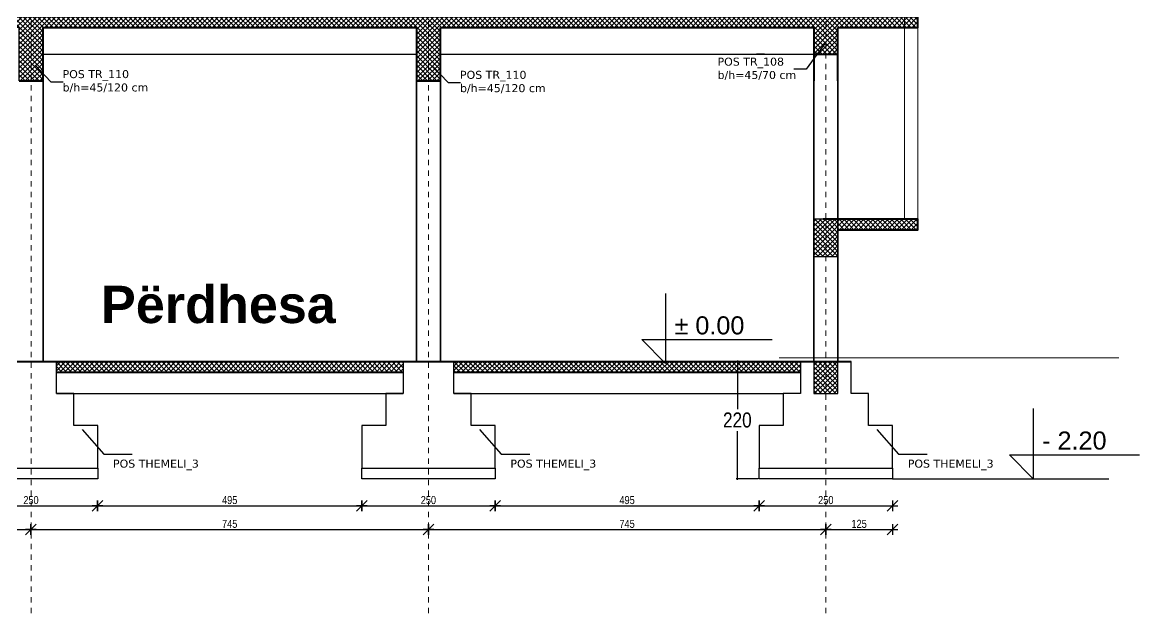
# Model space of a CAD drawing. Header units: metres. Extents: x 7509067 to 7509712, y 4726925 to 4727058.
# Drawn here: x 7509192.01 to 7509212.96, y 4726979.15 to 4726990.25 of the extents above; entities that cross this region are included whole.
import ezdxf

# ---------------------------------------------------------------- set-up
doc = ezdxf.new("R2010")
doc.units = ezdxf.units.M
doc.header["$PDMODE"] = 32
doc.header["$PDSIZE"] = 0.2
doc.linetypes.add('DASHED', pattern=[0.75, 0.5, -0.25])
for name, color, linetype, lineweight in [('Akset_Pen_No__13', 13, 'Continuous', 18), ('Fasada', 7, 'Continuous', 15), ('muri', 7, 'Continuous', 40), ('New_01 Bodrumi_Pen_No__27', 27, 'Continuous', 18), ('New_01 Bodrumi_Pen_No__87', 87, 'Continuous', 18), ('Shtyllat', 1, 'Continuous', 25), ('Spotat', 1, 'Continuous', 15)]:
    doc.layers.add(name, color=color, linetype=linetype, lineweight=lineweight)
doc.layers.add('New_01 Bodrumi_Pen_No__29', color=7, linetype='Continuous', lineweight=18, true_color=0x261713)
doc.layers.add('New_01 Bodrumi_Pen_No__88', color=7, linetype='Continuous', lineweight=18, true_color=0x092600)
doc.styles.add('Dimensionet CM', font='swissc.ttf', dxfattribs={"height": 15})
doc.styles.add('Mini shkronjat', font='simplex.shx', dxfattribs={"height": 6})
doc.dimstyles.new('Dimensionet CM', dxfattribs={"dimtxt": 10, "dimasz": 6, "dimexe": 6, "dimexo": 6, "dimgap": 10, "dimtad": 0, "dimtih": 1, "dimtoh": 1, "dimtxsty": 'Dimensionet CM', "dimblk": 'ARCHTICK', "dimcen": 1, "dimdle": 6, "dimadec": 0, "dimazin": 0, "dimtfac": 1, "dimtmove": 0, "dimatfit": 3, "dimldrblk": 'ARCHTICK', "dimfxl": 1, "dimarcsym": 0})
doc.dimstyles.new('Maxi shkronjat', dxfattribs={"dimscale": 2, "dimtxt": 30, "dimasz": 1, "dimexe": 1, "dimexo": 1, "dimgap": 3, "dimtad": 0, "dimtih": 1, "dimtoh": 1, "dimzin": 9, "dimtxsty": 'Dimensionet CM', "dimblk": 'ARCHTICK', "dimcen": 1, "dimdle": 1, "dimadec": 0, "dimazin": 0, "dimtfac": 1, "dimtmove": 0, "dimatfit": 3, "dimldrblk": 'ARCHTICK', "dimfxl": 1, "dimarcsym": 0})
pattern_1 = [(135, (-134213.647, 70343.724), (-4.49012806, -4.49012806), []), (225, (-134213.647, 70343.724), (4.49012806, -4.49012806), [])]

# ---------------------------------------------------------------- blocks, each defined once
blk = doc.blocks.new('D')
for p, q in [((5, 5), (-5, -5)), ((-5, 0), (5, 0)), ((0, 5), (0, -5))]:
    blk.add_line(p, q)
blk = doc.blocks.new('*D234')
at = {"lineweight": -2, "transparency": 16777216}
blk.add_line((451812.5, 128302.6), (452553.5, 128302.6), dxfattribs=at)
at = {"layer": 'Defpoints', "color": 0, "transparency": 16777216}
for p in [(452555.5, 128302.6), (452555.5, 128149.1), (451810.5, 128143.1)]:
    blk.add_point(p, dxfattribs=at)
at = {"lineweight": -2, "transparency": 16777216, "xscale": 2, "yscale": 2, "zscale": 2, "rotation": 180}
blk.add_blockref('D', (451810.5, 128302.6), dxfattribs=at)
at = {"lineweight": -2, "transparency": 16777216, "xscale": 2, "yscale": 2, "zscale": 2}
blk.add_blockref('D', (452555.5, 128302.6), dxfattribs=at)
at = {"transparency": 16777216, "insert": (452183, 128313.3), "char_height": 15, "attachment_point": 5, "style": 'Dimensionet CM'}
blk.add_mtext('745', dxfattribs=at)
blk = doc.blocks.new('*D235')
at = {"lineweight": -2, "transparency": 16777216}
blk.add_line((452557.5, 128302.6), (453298.5, 128302.6), dxfattribs=at)
at = {"layer": 'Defpoints', "color": 0, "transparency": 16777216}
for p in [(453300.5, 128302.6), (452555.5, 128149.1), (453300.5, 128143.1)]:
    blk.add_point(p, dxfattribs=at)
at = {"lineweight": -2, "transparency": 16777216, "xscale": 2, "yscale": 2, "zscale": 2, "rotation": 180}
blk.add_blockref('D', (452555.5, 128302.6), dxfattribs=at)
at = {"lineweight": -2, "transparency": 16777216, "xscale": 2, "yscale": 2, "zscale": 2}
blk.add_blockref('D', (453300.5, 128302.6), dxfattribs=at)
at = {"transparency": 16777216, "insert": (452928, 128313.3), "char_height": 15, "attachment_point": 5, "style": 'Dimensionet CM'}
blk.add_mtext('745', dxfattribs=at)
blk = doc.blocks.new('*D236')
at = {"lineweight": -2, "transparency": 16777216}
blk.add_line((453302.5, 128302.6), (454043.5, 128302.6), dxfattribs=at)
at = {"layer": 'Defpoints', "color": 0, "transparency": 16777216}
for p in [(454045.5, 128302.6), (453300.5, 128143.1), (454045.5, 128143.1)]:
    blk.add_point(p, dxfattribs=at)
at = {"lineweight": -2, "transparency": 16777216, "xscale": 2, "yscale": 2, "zscale": 2, "rotation": 180}
blk.add_blockref('D', (453300.5, 128302.6), dxfattribs=at)
at = {"lineweight": -2, "transparency": 16777216, "xscale": 2, "yscale": 2, "zscale": 2}
blk.add_blockref('D', (454045.5, 128302.6), dxfattribs=at)
at = {"transparency": 16777216, "insert": (453673, 128313.3), "char_height": 15, "attachment_point": 5, "style": 'Dimensionet CM'}
blk.add_mtext('745', dxfattribs=at)
blk = doc.blocks.new('*D147')
at = {"lineweight": -2, "transparency": 16777216}
blk.add_line((452432.5, 128347.2), (452678.5, 128347.2), dxfattribs=at)
at = {"layer": 'Defpoints', "color": 0, "transparency": 16777216}
for p in [(452430.5, 128418), (452680.5, 128418), (452680.5, 128347.2)]:
    blk.add_point(p, dxfattribs=at)
at = {"lineweight": -2, "transparency": 16777216, "xscale": 2, "yscale": 2, "zscale": 2, "rotation": 180}
blk.add_blockref('D', (452430.5, 128347.2), dxfattribs=at)
at = {"lineweight": -2, "transparency": 16777216, "xscale": 2, "yscale": 2, "zscale": 2}
blk.add_blockref('D', (452680.5, 128347.2), dxfattribs=at)
at = {"transparency": 16777216, "insert": (452555.5, 128357.9), "char_height": 15, "attachment_point": 5, "style": 'Dimensionet CM'}
blk.add_mtext('250', dxfattribs=at)
blk = doc.blocks.new('*D148')
at = {"lineweight": -2, "transparency": 16777216}
blk.add_line((452682.5, 128347.2), (453173.5, 128347.2), dxfattribs=at)
at = {"layer": 'Defpoints', "color": 0, "transparency": 16777216}
for p in [(452680.5, 128418), (453175.5, 128418), (453175.5, 128347.2)]:
    blk.add_point(p, dxfattribs=at)
at = {"lineweight": -2, "transparency": 16777216, "xscale": 2, "yscale": 2, "zscale": 2, "rotation": 180}
blk.add_blockref('D', (452680.5, 128347.2), dxfattribs=at)
at = {"lineweight": -2, "transparency": 16777216, "xscale": 2, "yscale": 2, "zscale": 2}
blk.add_blockref('D', (453175.5, 128347.2), dxfattribs=at)
at = {"transparency": 16777216, "insert": (452928, 128357.9), "char_height": 15, "attachment_point": 5, "style": 'Dimensionet CM'}
blk.add_mtext('495', dxfattribs=at)
blk = doc.blocks.new('*D149')
at = {"lineweight": -2, "transparency": 16777216}
blk.add_line((453177.5, 128347.2), (453423.5, 128347.2), dxfattribs=at)
at = {"layer": 'Defpoints', "color": 0, "transparency": 16777216}
for p in [(453175.5, 128418), (453425.5, 128418), (453425.5, 128347.2)]:
    blk.add_point(p, dxfattribs=at)
at = {"lineweight": -2, "transparency": 16777216, "xscale": 2, "yscale": 2, "zscale": 2, "rotation": 180}
blk.add_blockref('D', (453175.5, 128347.2), dxfattribs=at)
at = {"lineweight": -2, "transparency": 16777216, "xscale": 2, "yscale": 2, "zscale": 2}
blk.add_blockref('D', (453425.5, 128347.2), dxfattribs=at)
at = {"transparency": 16777216, "insert": (453300.5, 128357.9), "char_height": 15, "attachment_point": 5, "style": 'Dimensionet CM'}
blk.add_mtext('250', dxfattribs=at)
blk = doc.blocks.new('*D150')
at = {"lineweight": -2, "transparency": 16777216}
blk.add_line((453427.5, 128347.2), (453918.5, 128347.2), dxfattribs=at)
at = {"layer": 'Defpoints', "color": 0, "transparency": 16777216}
for p in [(453425.5, 128418), (453920.5, 128418), (453920.5, 128347.2)]:
    blk.add_point(p, dxfattribs=at)
at = {"lineweight": -2, "transparency": 16777216, "xscale": 2, "yscale": 2, "zscale": 2, "rotation": 180}
blk.add_blockref('D', (453425.5, 128347.2), dxfattribs=at)
at = {"lineweight": -2, "transparency": 16777216, "xscale": 2, "yscale": 2, "zscale": 2}
blk.add_blockref('D', (453920.5, 128347.2), dxfattribs=at)
at = {"transparency": 16777216, "insert": (453673, 128357.9), "char_height": 15, "attachment_point": 5, "style": 'Dimensionet CM'}
blk.add_mtext('495', dxfattribs=at)
blk = doc.blocks.new('*D151')
at = {"lineweight": -2, "transparency": 16777216}
blk.add_line((453922.5, 128347.2), (454168.5, 128347.2), dxfattribs=at)
at = {"layer": 'Defpoints', "color": 0, "transparency": 16777216}
for p in [(453920.5, 128418), (454170.5, 128418), (454170.5, 128347.2)]:
    blk.add_point(p, dxfattribs=at)
at = {"lineweight": -2, "transparency": 16777216, "xscale": 2, "yscale": 2, "zscale": 2, "rotation": 180}
blk.add_blockref('D', (453920.5, 128347.2), dxfattribs=at)
at = {"lineweight": -2, "transparency": 16777216, "xscale": 2, "yscale": 2, "zscale": 2}
blk.add_blockref('D', (454170.5, 128347.2), dxfattribs=at)
at = {"transparency": 16777216, "insert": (454045.5, 128357.9), "char_height": 15, "attachment_point": 5, "style": 'Dimensionet CM'}
blk.add_mtext('250', dxfattribs=at)
blk = doc.blocks.new('*D152')
at = {"lineweight": -2, "transparency": 16777216}
blk.add_line((454047.5, 128302.6), (454168.5, 128302.6), dxfattribs=at)
at = {"layer": 'Defpoints', "color": 0, "transparency": 16777216}
for p in [(454170.5, 128418), (454170.5, 128302.6), (454045.5, 128143.1)]:
    blk.add_point(p, dxfattribs=at)
at = {"lineweight": -2, "transparency": 16777216, "xscale": 2, "yscale": 2, "zscale": 2, "rotation": 180}
blk.add_blockref('D', (454045.5, 128302.6), dxfattribs=at)
at = {"lineweight": -2, "transparency": 16777216, "xscale": 2, "yscale": 2, "zscale": 2}
blk.add_blockref('D', (454170.5, 128302.6), dxfattribs=at)
at = {"transparency": 16777216, "insert": (454108, 128313.3), "char_height": 15, "attachment_point": 5, "style": 'Dimensionet CM'}
blk.add_mtext('125', dxfattribs=at)
blk = doc.blocks.new('_ArchTick')
at = {"layer": 'Spotat', "color": 0, "const_width": 0.15}
blk.add_lwpolyline([(-0.5, -0.5), (0.5, 0.5)], dxfattribs=at)
blk = doc.blocks.new('*D245')
at = {"layer": 'Defpoints', "color": 0, "transparency": 16777216}
for p in [(453879.7, 128618), (453920.5, 128618), (453920.5, 128398)]:
    blk.add_point(p, dxfattribs=at)
at = {"layer": 'Shtyllat', "color": 0, "lineweight": -2, "transparency": 16777216}
for p, q in [((453918.5, 128618), (453877.7, 128618)), ((453879.7, 128620), (453879.7, 128528.4)), ((453879.7, 128396), (453879.7, 128487.5)), ((453918.5, 128398), (453877.7, 128398))]:
    blk.add_line(p, q, dxfattribs=at)
at = {"layer": 'Shtyllat', "color": 0, "lineweight": -2, "transparency": 16777216, "xscale": 2, "yscale": 2, "zscale": 2}
for p, rotation in [((453879.7, 128618), 90), ((453879.7, 128398), 270)]:
    blk.add_blockref('_ArchTick', p, dxfattribs=dict(at, rotation=rotation))
at = {"layer": 'Shtyllat', "color": 0, "transparency": 16777216, "insert": (453879.7, 128508), "char_height": 15, "attachment_point": 5, "style": 'Dimensionet CM'}
blk.add_mtext('{\\H1.875x;220}', dxfattribs=at)
blk = doc.blocks.new('A$C3AEC7A1F')
h = blk.add_hatch()
h.set_pattern_fill('ANSI37', color=256, scale=2, angle=90, style=0)
h.set_pattern_definition(pattern_1)
h.paths.add_polyline_path([(11784.828, 1100.884), (11784.828, 1050.884), (11784.828, 1050.884), (11784.828, 1000.884), (11807.328, 1000.884), (11807.328, 1120.884), (11674.832, 1120.884), (11674.832, 1100.884)])
h.paths.add_polyline_path([(11807.328, 1120.884), (11807.328, 1000.884), (11829.828, 1000.884), (11829.828, 1100.884), (12529.828, 1100.884), (12529.828, 1000.884), (12552.328, 1000.884), (12552.328, 1120.884)])
h.paths.add_polyline_path([(13274.828, 1100.884), (13274.828, 1000.884), (13319.828, 1000.884), (13319.828, 1100.884), (14019.828, 1100.884), (14019.828, 1050.884), (14064.828, 1050.884), (14064.828, 1100.884), (14214.828, 1100.884), (14214.828, 1120.884), (12552.328, 1120.884), (12552.328, 1000.884), (12574.828, 1000.884), (12574.828, 1100.884)])
h = blk.add_hatch()
h.set_pattern_fill('ANSI37', color=256, scale=2, angle=90, style=0)
h.set_pattern_definition(pattern_1)
h.paths.add_polyline_path([(14042.328, 741.884), (14019.828, 741.884), (14019.828, 671.884), (14042.328, 671.884)])
h.paths.add_polyline_path([(14042.328, 671.884), (14064.828, 671.884), (14064.828, 721.884), (14064.828, 721.884), (14064.828, 741.884), (14042.328, 741.884)])
h.paths.add_polyline_path([(14064.828, 741.884), (14064.828, 721.884), (14214.828, 721.884), (14214.828, 741.884)])
h = blk.add_hatch()
h.set_pattern_fill('ANSI37', color=256, scale=2, angle=90, style=0)
h.set_pattern_definition(pattern_1)
h.paths.add_polyline_path([(13249.828, 474.884), (12599.828, 474.884), (12599.828, 454.884), (13249.828, 454.884)])
h = blk.add_hatch()
h.set_pattern_fill('ANSI37', color=256, scale=2, angle=90, style=0)
h.set_pattern_definition(pattern_1)
h.paths.add_polyline_path([(13994.828, 474.884), (13344.828, 474.884), (13344.828, 454.884), (13994.828, 454.884)])
h = blk.add_hatch()
h.set_pattern_fill('ANSI37', color=256, scale=2, angle=90, style=0)
h.set_pattern_definition([(135, (-120693.651, 70347.724), (-4.49012806, -4.49012806), []), (225, (-120693.651, 70347.724), (4.49012806, -4.49012806), [])])
h.paths.add_polyline_path([(14042.328, 474.884), (14019.828, 474.884), (14019.828, 414.884), (14042.328, 414.884)])
h.paths.add_polyline_path([(14064.828, 474.884), (14042.328, 474.884), (14042.328, 414.884), (14064.828, 414.884)])
for p, q in [((14070.992, 1100.884), (14064.828, 1100.884)), ((14042.328, 1073.79), (14005.456, 1022.86)), ((12574.828, 1050.884), (12574.828, 474.884)), ((12574.828, 474.884), (12574.828, 1050.884)), ((12574.828, 1050.884), (13274.828, 1050.884)), ((13274.828, 474.884), (13274.828, 1050.884)), ((13274.828, 1050.884), (13274.828, 474.884)), ((13319.828, 1050.884), (13319.828, 474.884)), ((13319.828, 474.884), (13319.828, 1050.884)), ((13319.828, 1050.884), (14019.828, 1050.884)), ((13927.332, 1050.884), (13912.332, 1050.884)), ((14019.828, 491.884), (14019.828, 1050.884)), ((14019.828, 1050.884), (14019.828, 491.884)), ((14019.828, 474.884), (14019.828, 1050.884)), ((14019.828, 1050.884), (14019.828, 474.884)), ((14064.828, 1050.884), (14064.828, 491.884)), ((14064.828, 491.884), (14064.828, 1050.884)), ((14064.828, 491.884), (14064.828, 1050.884)), ((14064.828, 1050.884), (14064.828, 741.884)), ((14064.828, 741.884), (14064.828, 1050.884)), ((12559.984, 1030.289), (12589.2, 999.515)), ((13304.984, 1028.92), (13334.2, 998.147)), ((14005.456, 1022.86), (13982.162, 1022.86)), ((12529.828, 1000.884), (12574.828, 1000.884)), ((12589.2, 999.515), (12612.495, 999.515)), ((13274.828, 1000.884), (13319.828, 1000.884)), ((13334.2, 998.147), (13357.495, 998.147)), ((14064.828, 721.884), (14064.828, 474.884)), ((14064.828, 474.884), (14064.828, 721.884)), ((12599.828, 414.884), (13249.828, 414.884)), ((13344.828, 414.884), (13962.328, 414.884)), ((12647.969, 347.526), (12688.79, 301.197)), ((13392.969, 347.526), (13433.79, 301.197)), ((14137.969, 347.526), (14178.79, 301.197)), ((12688.79, 301.197), (12742.261, 301.197)), ((13433.79, 301.197), (13487.261, 301.197)), ((14178.79, 301.197), (14232.261, 301.197))]:
    blk.add_line(p, q)
at = {"color": 252}
blk.add_line((14167.328, 254.884), (14572.934, 254.884), dxfattribs=at)
for points in [[(11674.832, 1100.884), (11674.832, 1120.884), (14214.828, 1120.884), (14214.828, 1100.884), (14064.828, 1100.884), (14064.828, 1050.884), (14019.828, 1050.884), (14019.828, 1100.884), (13319.828, 1100.884), (13319.828, 1000.884), (13274.828, 1000.884), (13274.828, 1100.884), (12574.828, 1100.884), (12574.828, 1000.884), (12529.828, 1000.884), (12529.828, 1100.884), (11829.828, 1100.884), (11829.828, 1000.884), (11784.828, 1000.884), (11784.828, 1100.884), (11674.832, 1100.884), (11674.832, 1120.884)], [(14064.828, 741.884), (14019.828, 741.884), (14019.828, 671.884), (14064.828, 671.884), (14064.828, 721.884)], [(14042.328, 274.884), (14167.328, 274.884), (14167.328, 354.884), (14122.328, 354.884), (14122.328, 414.884), (14089.828, 414.884), (14089.828, 474.884), (13994.828, 474.884), (13994.828, 414.884), (13962.328, 414.884), (13962.328, 354.884), (13917.328, 354.884), (13917.328, 274.884), (14042.328, 274.884)], [(14019.828, 474.884), (14019.828, 414.884), (14064.828, 414.884), (14064.828, 474.884), (14019.828, 474.884)]]:
    blk.add_lwpolyline(points)
for points in [[(12552.328, 274.884), (12677.328, 274.884), (12677.328, 354.884), (12632.328, 354.884), (12632.328, 414.884), (12599.828, 414.884), (12599.828, 474.884), (12504.828, 474.884), (12504.828, 414.884), (12472.328, 414.884), (12472.328, 354.884), (12427.328, 354.884), (12427.328, 274.884), (12552.328, 274.884)], [(13297.328, 274.884), (13422.328, 274.884), (13422.328, 354.884), (13377.328, 354.884), (13377.328, 414.884), (13344.828, 414.884), (13344.828, 474.884), (13249.828, 474.884), (13249.828, 414.884), (13217.328, 414.884), (13217.328, 354.884), (13172.328, 354.884), (13172.328, 274.884), (13297.328, 274.884)]]:
    blk.add_lwpolyline(points, dxfattribs=at)
for points in [[(12427.328, 274.884), (12677.328, 274.884), (12677.328, 254.884), (12427.328, 254.884)], [(13172.328, 274.884), (13422.328, 274.884), (13422.328, 254.884), (13172.328, 254.884)], [(13917.328, 274.884), (14167.328, 274.884), (14167.328, 254.884), (13917.328, 254.884)]]:
    blk.add_lwpolyline(points, close=True)
at = {"layer": 'Akset_Pen_No__13', "color": 251, "linetype": 'DASHED', "ltscale": 2}
for p, q in [((12552.328, 2632.871), (12552.328, 0)), ((13297.328, 2632.871), (13297.328, 0)), ((14042.328, 2632.871), (14042.328, 0))]:
    blk.add_line(p, q, dxfattribs=at)
at = {"layer": 'muri'}
for p, q in [((12574.828, 1100.884), (13274.828, 1100.884)), ((12574.828, 1000.884), (12574.828, 1100.884)), ((13209.832, 1100.884), (13274.828, 1100.884)), ((13274.828, 1100.884), (13274.828, 1000.884)), ((13319.828, 1100.884), (14019.828, 1100.884)), ((13319.828, 1000.884), (13319.828, 1100.884)), ((14019.828, 1100.884), (14019.828, 1050.884)), ((14019.828, 1100.884), (14019.828, 1000.884)), ((14019.828, 1100.884), (14019.828, 1050.884)), ((14064.828, 1050.884), (14064.828, 1100.884)), ((14064.828, 1100.884), (14174.825, 1100.884)), ((14064.828, 1000.884), (14064.828, 1100.884)), ((14064.828, 1050.884), (14064.828, 1100.884)), ((14019.828, 1050.884), (14064.828, 1050.884)), ((12529.828, 1000.884), (12574.828, 1000.884)), ((13274.828, 1000.884), (13319.828, 1000.884)), ((11701.121, 474.884), (14089.828, 474.884)), ((12599.828, 454.884), (13249.828, 454.884)), ((13344.828, 454.884), (13994.828, 454.884))]:
    blk.add_line(p, q, dxfattribs=at)
for points in [[(14174.825, 1100.884), (14214.828, 1100.884), (14214.828, 1120.884)], [(14064.828, 721.884), (14214.828, 721.884), (14214.828, 741.884), (14037.328, 741.884)]]:
    blk.add_lwpolyline(points, dxfattribs=at)
at = {"layer": 'New_01 Bodrumi_Pen_No__27', "color": 27, "linetype": 'Continuous', "lineweight": 18}
blk.add_line((14070.992, 1100.884), (14064.828, 1100.884), dxfattribs=at)
at = {"layer": 'New_01 Bodrumi_Pen_No__29', "color": 28, "linetype": 'Continuous', "lineweight": 18, "true_color": 0x261713}
for p, q in [((13927.332, 1050.884), (13912.332, 1050.884)), ((13954.833, 481.884), (14591.668, 481.884)), ((13927.332, 474.884), (11701.121, 474.884))]:
    blk.add_line(p, q, dxfattribs=at)
at = {"layer": 'New_01 Bodrumi_Pen_No__87', "color": 87, "linetype": 'Continuous', "lineweight": 18}
for p, q in [((14189.828, 741.884), (14189.828, 2314.884)), ((14214.828, 741.884), (14214.828, 2314.884))]:
    blk.add_line(p, q, dxfattribs=at)
at = {"layer": 'New_01 Bodrumi_Pen_No__88', "color": 98, "linetype": 'Continuous', "lineweight": 18, "true_color": 0x092600}
blk.add_line((14019.828, 491.884), (14019.828, 1050.884), dxfattribs=at)
at = {"layer": 'Shtyllat'}
for points in [[(13741.796, 602.526), (13741.796, 470.884), (13697.676, 515.771), (13941.609, 515.771)], [(14430.872, 386.526), (14430.872, 254.884), (14386.753, 299.771), (14630.686, 299.771)]]:
    blk.add_lwpolyline(points, dxfattribs=at)
at = {"char_height": 15, "attachment_point": 1, "style": 'Mini shkronjat'}
for s, insert, width in [('{\\fVerdana|b0|i0|c0|p34;POS TR_108\\Pb/h=45/70 cm}', (13839.349, 1044.646), 180.47916), ('{\\fVerdana|b0|i0|c0|p34;POS TR_110\\Pb/h=45/120 cm}', (12611.487, 1021.3), 180.47916), ('{\\fVerdana|b0|i0|c0|p34;POS TR_110\\Pb/h=45/120 cm}', (13356.487, 1019.932), 180.47916), ('{\\fVerdana|b0|i0|c0|p34;POS THEMELI_3}', (12706.019, 290.736), 176.92255), ('{\\fVerdana|b0|i0|c0|p34;POS THEMELI_3}', (13451.019, 290.736), 176.92255), ('{\\fVerdana|b0|i0|c0|p34;POS THEMELI_3}', (14196.019, 290.736), 176.92255)]:
    blk.add_mtext(s, dxfattribs=dict(at, insert=insert, width=width))
at = {"layer": 'Fasada', "insert": (13123.775, 616.844), "char_height": 70, "attachment_point": 3, "style": 'Dimensionet CM'}
blk.add_mtext('{\\fArial|b1|i0|c0|p34;Përdhesa}', dxfattribs=at)
at = {"layer": 'Shtyllat', "char_height": 33.858, "attachment_point": 1, "style": 'Dimensionet CM'}
for s, insert in [('{\\fArial|b0|i0|c0|p34;%%P 0.00}', (13758.652, 559.485)), ('{\\fArial|b0|i0|c0|p34;- 2.20}', (14447.729, 343.486))]:
    blk.add_mtext_dynamic_manual_height_columns(s, width=456.26137, gutter_width=90, heights=[0], dxfattribs=dict(at, insert=insert))
for base, p1, p2, picture, middle in [((12677.328, 204.081), (12427.328, 274.884), (12677.328, 274.884), '*D147', (12552.328, 214.79)), ((13172.328, 204.081), (12677.328, 274.884), (13172.328, 274.884), '*D148', (12924.828, 214.78)), ((13422.328, 204.081), (13172.328, 274.884), (13422.328, 274.884), '*D149', (13297.328, 214.79)), ((13917.328, 204.081), (13422.328, 274.884), (13917.328, 274.884), '*D150', (13669.828, 214.78)), ((14167.328, 204.081), (13917.328, 274.884), (14167.328, 274.884), '*D151', (14042.328, 214.79)), ((14167.328, 159.506), (14042.328, 0), (14167.328, 274.884), '*D152', (14104.828, 170.216)), ((12552.328, 159.506), (11807.328, 0), (12552.328, 6), '*D234', (12179.828, 170.196)), ((13297.328, 159.506), (12552.328, 6), (13297.328, 0), '*D235', (12924.828, 170.196)), ((14042.328, 159.506), (13297.328, 0), (14042.328, 0), '*D236', (13669.828, 170.196))]:
    dim = blk.add_linear_dim(base=base, p1=p1, p2=p2, dimstyle='Dimensionet CM', override={"dimasz": 2, "dimgap": 3, "dimtad": 1, "dimtih": 0, "dimtoh": 0, "dimdec": 1, "dimblk": 'D', "dimse1": 1, "dimse2": 1, "dimclrd": 256, "dimclrt": 256, "dimtdec": 1, "dimtmove": 1, "dimldrblk": 'D', "dimfxl": 6})
    dim.commit()
    dim.dimension.update_dxf_attribs({"geometry": picture, "text_midpoint": middle, "insert": (-440003.203, -128143.089)})
at = {"layer": 'Shtyllat'}
dim = blk.add_linear_dim(base=(13876.541, 474.884), p1=(13917.328, 254.884), p2=(13917.328, 474.884), angle=90, text='{\\H1.875x;<>}', dimstyle='Maxi shkronjat', dxfattribs=at)
dim.commit()
dim.dimension.update_dxf_attribs({"geometry": '*D245', "text_midpoint": (13876.541, 364.884), "insert": (-440003.203, -128143.089)})

msp = doc.modelspace()

# ---------------------------------------------------------------- block references
at = {"color": 1, "xscale": 0.01, "yscale": 0.01, "zscale": 0.01}
msp.add_blockref('A$C3AEC7A1F', (7509066.654, 4726979.146), dxfattribs=at)

doc.saveas('drawing.dxf')
